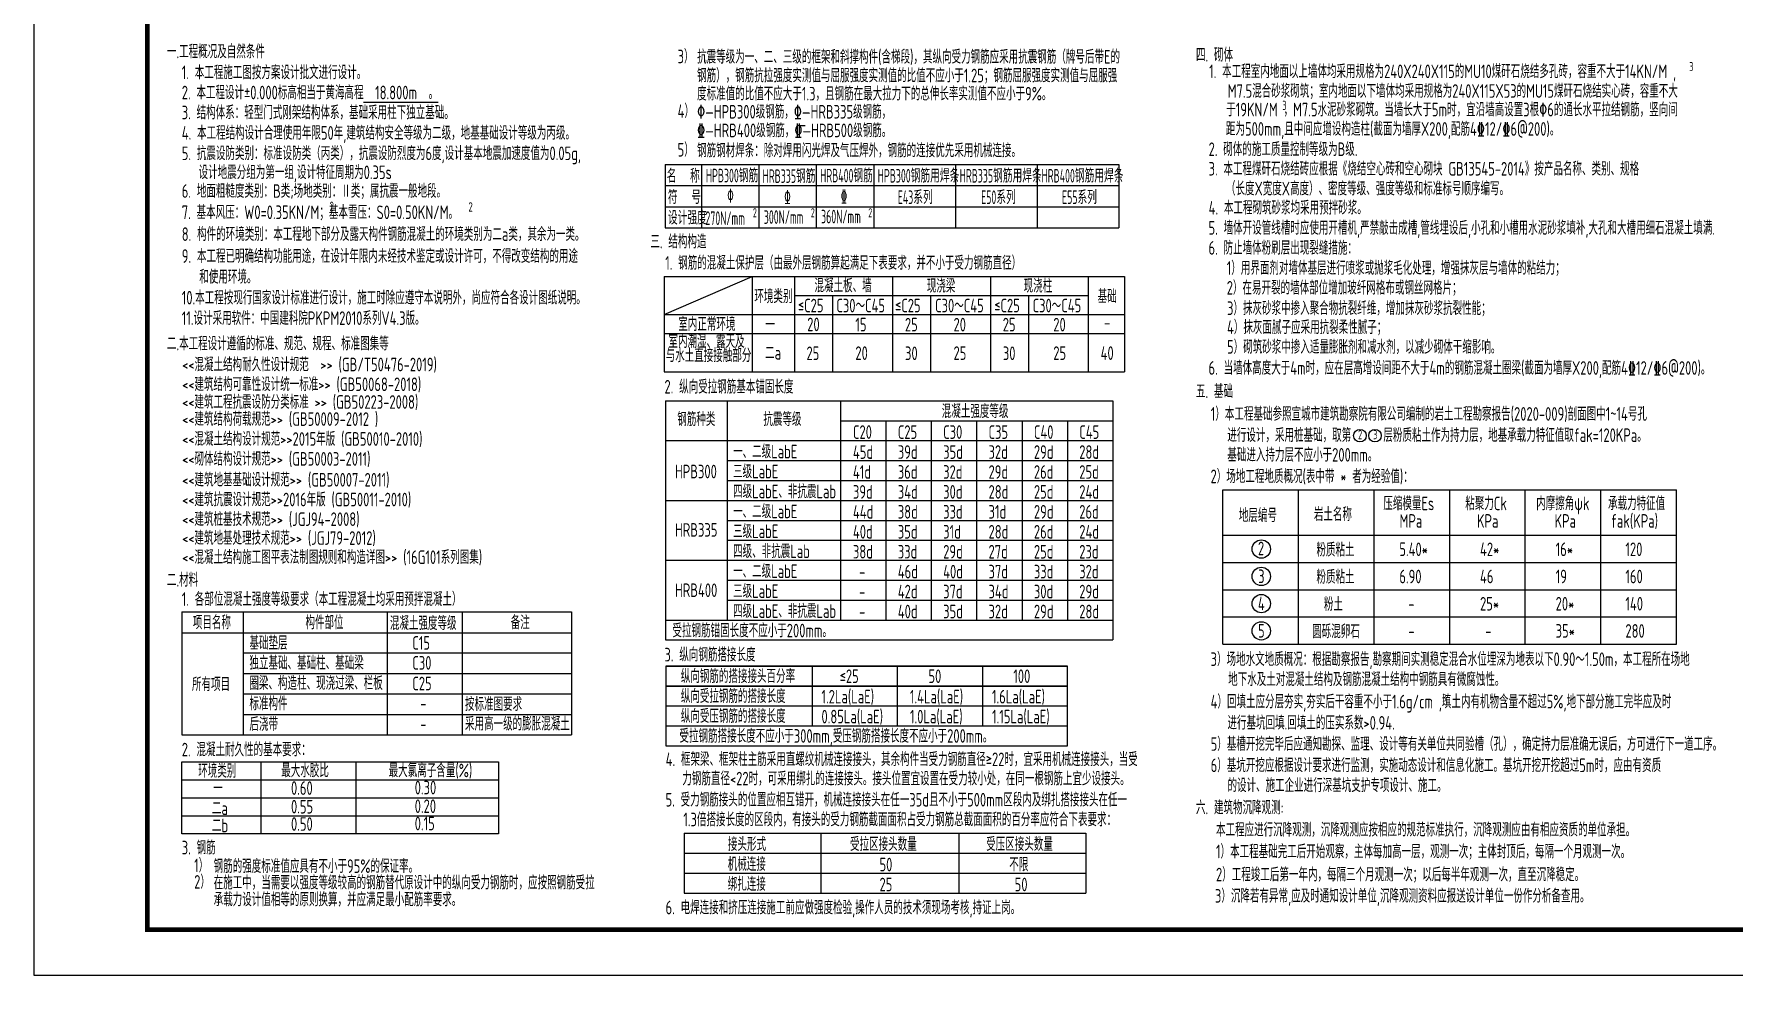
# Model space of a CAD drawing. Extents: x 9752569 to 9923256, y 1590558 to 2510207.
# Drawn here: x 9811806 to 9867987, y 2411507 to 2442609 of the extents above; entities that cross this region are included whole.
import ezdxf
from ezdxf.enums import TextEntityAlignment as Align

# ---------------------------------------------------------------- set-up
doc = ezdxf.new("R2010")
doc.units = 0
doc.header["$LTSCALE"] = 1000
doc.header["$MEASUREMENT"] = 0
doc.layers.add('JZSM', color=3, linetype='CONTINUOUS')
doc.layers.add('PUB_TITLE', color=4, linetype='CONTINUOUS')
doc.styles.add('TSSD_REIN', font='atssdeng.shx', dxfattribs={"width": 0.7, "bigfont": 'atssdchn.shx'})

msp = doc.modelspace()

# ---------------------------------------------------------------- linework, layer by layer
at = {"layer": 'JZSM'}
for p, q in [((9837119.1, 2439581), (9837301.2, 2439581)), ((9832673.4, 2438299.8), (9847673.4, 2438299.8)), ((9832673.4, 2438299.8), (9832673.4, 2436199.8)), ((9833873.4, 2438299.8), (9833873.4, 2436199.8)), ((9835773.4, 2438299.8), (9835773.4, 2436199.8)), ((9837673.4, 2438299.8), (9837673.4, 2436199.8)), ((9839573.4, 2438299.8), (9839573.4, 2436199.8)), ((9842273.4, 2438299.8), (9842273.4, 2436199.8)), ((9844973.4, 2438299.8), (9844973.4, 2436199.8)), ((9847673.4, 2438299.8), (9847673.4, 2436199.8)), ((9832673.4, 2437599.8), (9847673.4, 2437599.8)), ((9832673.4, 2436899.8), (9847673.4, 2436899.8)), ((9832673.4, 2436199.8), (9847673.4, 2436199.8)), ((9832649, 2434594.3), (9832649, 2431444.3)), ((9832649, 2434594.3), (9847868.9, 2434594.3)), ((9832649, 2433334.3), (9835548.9, 2434594.3)), ((9835548.9, 2434594.3), (9835548.9, 2431444.3)), ((9836948.9, 2434594.3), (9836948.9, 2431444.3)), ((9840188.9, 2434594.3), (9840188.9, 2431444.3)), ((9843428.9, 2434594.3), (9843428.9, 2431444.3)), ((9846668.9, 2434594.3), (9846668.9, 2431444.3)), ((9847868.9, 2434594.3), (9847868.9, 2431444.3)), ((9836948.9, 2433964.3), (9846668.9, 2433964.3)), ((9838208.9, 2433964.3), (9838208.9, 2431444.3)), ((9841448.9, 2433964.3), (9841448.9, 2431444.3)), ((9844688.9, 2433964.3), (9844688.9, 2431444.3)), ((9832649, 2433334.3), (9847868.9, 2433334.3)), ((9832649, 2432704.3), (9847868.9, 2432704.3)), ((9832649, 2431444.3), (9847868.9, 2431444.3)), ((9832691.8, 2430486.7), (9832691.8, 2422579.6)), ((9832691.8, 2430486.7), (9847476.3, 2430486.7)), ((9834732.2, 2430486.7), (9834732.2, 2423238.5)), ((9838476.3, 2430486.7), (9838476.3, 2423238.5)), ((9847476.3, 2430486.7), (9847476.3, 2422579.6)), ((9838476.3, 2429827.8), (9847476.3, 2429827.8)), ((9839976.3, 2429827.8), (9839976.3, 2423238.5)), ((9841476.3, 2429827.8), (9841476.3, 2423238.5)), ((9842976.3, 2429827.8), (9842976.3, 2423238.5)), ((9844476.3, 2429827.8), (9844476.3, 2423238.5)), ((9845976.3, 2429827.8), (9845976.3, 2423238.5)), ((9845976.3, 2429827.8), (9845976.3, 2423238.5)), ((9832691.8, 2429168.9), (9847476.3, 2429168.9)), ((9832691.8, 2429168.9), (9847476.3, 2429168.9)), ((9834732.2, 2428510), (9847476.3, 2428510)), ((9834732.2, 2427851), (9847476.3, 2427851)), ((9832691.8, 2427192.1), (9847476.3, 2427192.1)), ((9851119.1, 2422442.8), (9851119.1, 2427541.4)), ((9851119.1, 2427541.4), (9866119.1, 2427541.4)), ((9853619.1, 2422442.8), (9853619.1, 2427541.4)), ((9856119.1, 2422442.8), (9856119.1, 2427541.4)), ((9858619.1, 2422442.8), (9858619.1, 2427541.4)), ((9861119.1, 2422442.8), (9861119.1, 2427541.4)), ((9863619.1, 2422442.8), (9863619.1, 2427541.4)), ((9866119.1, 2422442.8), (9866119.1, 2427541.4)), ((9834732.2, 2426533.2), (9847476.3, 2426533.2)), ((9851119.1, 2426041.2), (9866119.1, 2426041.2)), ((9834732.2, 2425874.2), (9847476.3, 2425874.2)), ((9832691.8, 2425215.3), (9847476.3, 2425215.3)), ((9851119.1, 2425141.6), (9866119.1, 2425141.6)), ((9834732.2, 2424556.4), (9847476.3, 2424556.4)), ((9851119.1, 2424242), (9866119.1, 2424242)), ((9834732.2, 2423897.5), (9847476.3, 2423897.5)), ((9816693.4, 2423512.6), (9829579.5, 2423512.6)), ((9816693.4, 2423512.6), (9816693.4, 2419440.8)), ((9818721.8, 2423512.6), (9818721.8, 2419440.8)), ((9823479.5, 2423512.6), (9823479.5, 2419440.8)), ((9825959.4, 2423512.6), (9825959.4, 2419440.8)), ((9829579.5, 2423512.6), (9829579.5, 2419440.8)), ((9832691.8, 2423238.5), (9847476.3, 2423238.5)), ((9832691.8, 2423238.5), (9847476.3, 2423238.5)), ((9851119.1, 2423342.4), (9866119.1, 2423342.4)), ((9816693.4, 2422812.8), (9829579.5, 2422812.8)), ((9832691.8, 2422579.6), (9847476.3, 2422579.6)), ((9818721.8, 2422153.9), (9829579.5, 2422153.9)), ((9851119.1, 2422442.8), (9866119.1, 2422442.8)), ((9818721.8, 2421475.6), (9829579.5, 2421475.6)), ((9832693.6, 2421716.6), (9832693.6, 2419081)), ((9845978.2, 2421716.6), (9832693.6, 2421716.6)), ((9845978.2, 2419081), (9845978.2, 2421716.6)), ((9818721.8, 2420797.3), (9829579.5, 2420797.3)), ((9818721.8, 2420119.1), (9829579.5, 2420119.1)), ((9832693.6, 2419739.8), (9845978.2, 2419739.8)), ((9816693.4, 2419440.8), (9829579.5, 2419440.8)), ((9833303.8, 2416192.4), (9846588.3, 2416192.4)), ((9833303.8, 2416192.4), (9833303.8, 2414215.6)), ((9837828.6, 2416192.4), (9837828.6, 2414215.6)), ((9842386.5, 2416192.4), (9842386.5, 2414215.6)), ((9846588.3, 2416192.4), (9846588.3, 2414215.6)), ((9833303.8, 2415533.5), (9846588.3, 2415533.5)), ((9833303.8, 2414874.5), (9846588.3, 2414874.5)), ((9833303.8, 2414874.5), (9846588.3, 2414874.5)), ((9833303.8, 2414215.6), (9846588.3, 2414215.6))]:
    msp.add_line(p, q, dxfattribs=at)
for points in [[(9832693.6, 2421716.6), (9845978.2, 2421716.6)], [(9837540.7, 2421716.6), (9837540.7, 2419739.8)], [(9840353.2, 2421716.6), (9840353.2, 2419739.8)], [(9843165.7, 2421716.6), (9843165.7, 2419739.8)], [(9832693.6, 2420398.8), (9845978.2, 2420398.8)], [(9832693.6, 2419081), (9845978.2, 2419081)], [(9819306.8, 2418551.3), (9819306.8, 2416170.4)], [(9822444.4, 2418551.3), (9822444.4, 2416170.4)], [(9816692.2, 2417956.1), (9827166.2, 2417956.1)], [(9816692.2, 2417360.8), (9827166.2, 2417360.8)], [(9816692.2, 2416765.6), (9827166.2, 2416765.6)]]:
    msp.add_lwpolyline(points, dxfattribs=at)
for points in [[(9832693.6, 2421057.7), (9845978.2, 2421057.7)], [(9816692.2, 2418551.3), (9827166.2, 2418551.3), (9827166.2, 2416170.4), (9816692.2, 2416170.4)]]:
    msp.add_lwpolyline(points, close=True, dxfattribs=at)
at = {"layer": 'JZSM', "color": 1}
for centre in [(9855650.2, 2429334.2), (9856147.8, 2429334.2)]:
    msp.add_circle(centre, 208, dxfattribs=at)
at = {"layer": 'JZSM'}
for centre in [(9852388.9, 2425587), (9852388.9, 2424680.7), (9852388.9, 2423781.1), (9852388.9, 2422881.5)]:
    msp.add_circle(centre, 303.5, dxfattribs=at)
at = {"layer": 'PUB_TITLE'}
msp.add_lwpolyline([(9811805.5, 2411507.3), (9900905.5, 2411507.3), (9900905.5, 2474507.3), (9811805.5, 2474507.3)], close=True, dxfattribs=at)
at = {"layer": 'PUB_TITLE', "const_width": 150}
msp.add_lwpolyline([(9815555.5, 2413007.3), (9899405.5, 2413007.3), (9899405.5, 2473007.3), (9815555.5, 2473007.3)], close=True, dxfattribs=at)

# ---------------------------------------------------------------- texts
at = {"layer": 'JZSM', "style": 'TSSD_REIN'}
for s, height, width, p in [('一.工程概况及自然条件', 450, 0.7, (9816201.5, 2441804.5)), ('3）', 450, 0.7, (9833088.5, 2441641.8)), ('抗震等级为一、二、三级的框架和斜撑构件(含梯段)，其纵向受力钢筋应采用抗震钢筋（牌号后带E的', 450, 0.7, (9833732.3, 2441628.5)), ('四. 砌体  ', 450, 0.7, (9850228, 2441695.6)), ('1. 本工程室内地面以上墙体均采用规格为240X240X115的MU10煤矸石烧结多孔砖，容重不大于14KN/M ,', 450, 0.7, (9850664.2, 2441148.7)), ('3', 300, 0.7, (9866538, 2441381.3)), ('1. 本工程施工图按方案设计批文进行设计。', 450, 0.7, (9816692.2, 2441113.6)), ('钢筋），钢筋抗拉强度实测值与屈服强度实测值的比值不应小于1.25；钢筋屈服强度实测值与屈服强', 450, 0.7, (9833732.3, 2441011.5)), ('度标准值的比值不应大于1.3，且钢筋在最大拉力下的总伸长率实测值不应小于9%%%。', 450, 0.7, (9833732.3, 2440410.5)), ('M7.5混合砂浆砌筑；室内地面以下墙体均采用规格为240X115X53的MU15煤矸石烧结实心砖，容重不大', 450, 0.7, (9851276.6, 2440499.3)), ('4）', 450, 0.7, (9833088.5, 2439837.9)), ('%%130—HPB300级钢筋，%%131—HRB335级钢筋，', 450, 0.7, (9833732.3, 2439814)), ('于19KN/M ，M7.5水泥砂浆砌筑。当墙长大于5m时，宜沿墙高设置3根%%1306的通长水平拉结钢筋，竖向间', 450, 0.7, (9851229.5, 2439884.9)), ('3', 300, 0.7, (9853084.5, 2440100)), ('4. 本工程结构设计合理使用年限50年,建筑结构安全等级为二级，地基基础设计等级为丙级。', 450, 0.7, (9816692.2, 2439114.8)), ('%%132—HRB400级钢筋，%%132—HRB500级钢筋。', 450, 0.7, (9833732.3, 2439196.9)), ('距为500mm,且中间应增设构造柱(截面为墙厚X200,配筋4%%13212/%%1326@200)。', 450, 0.7, (9851219.8, 2439246.3)), ('5）', 450, 0.7, (9833088.5, 2438558.2)), ('钢筋钢材焊条：除对焊用闪光焊及气压焊外，钢筋的连接优先采用机械连接。', 450, 0.7, (9833732.3, 2438534.3)), ('2. 砌体的施工质量控制等级为B级.', 450, 0.7, (9850646.8, 2438574.6)), ('3. 本工程煤矸石烧结砖应根据《烧结空心砖和空心砌块 GB13545-2014》按产品名称、类别、规格', 450, 0.7, (9850646.8, 2437929.7)), ('名   称', 450, 0.55, (9832728.1, 2437693.1)), ('HPB300钢筋', 450, 0.55, (9834022, 2437704.9)), ('HRB335钢筋', 450, 0.55, (9835900.1, 2437687.3)), ('HRB400钢筋', 450, 0.55, (9837800.4, 2437703.8)), ('HPB300钢筋用焊条', 450, 0.55, (9839705.5, 2437698.6)), ('HRB335钢筋用焊条', 450, 0.55, (9842415.4, 2437698.6)), ('HRB400钢筋用焊条', 450, 0.55, (9845122.5, 2437698.6)), ('（长度X宽度X高度）、密度等级、强度等级和标准标号顺序编写。', 450, 0.7, (9851219.8, 2437274)), ('6. 地面粗糙度类别：B类;场地类别：Ⅱ类；属抗震一般地段。', 450, 0.7, (9816692.2, 2437193.6)), ('符   号', 450, 0.55, (9832766.9, 2436992.5)), ('%%130', 450, 0.55, (9834730.8, 2437040.5)), ('%%131', 450, 0.55, (9836614.7, 2437002.2)), ('%%132', 450, 0.55, (9838486.2, 2437018.7)), ('E43系列', 450, 0.55, (9840367.1, 2436987.6)), ('E50系列', 450, 0.55, (9843123.2, 2436987.6)), ('E55系列', 450, 0.55, (9845798.3, 2436987.6)), ('7. 基本风压：W0=0.35KN/M；基本雪压：S0=0.50KN/M。', 450, 0.7, (9816692.2, 2436491)), ('2', 315, 0.7, (9821577.8, 2436751.5)), ('2', 315, 0.7, (9826169.9, 2436734.8)), ('设计强度', 450, 0.55, (9832766.9, 2436311.6)), ('270N/mm', 450, 0.55, (9834008.7, 2436295.9)), ('2', 300, 0.55, (9835578, 2436550.7)), ('300N/mm', 450, 0.55, (9835940.3, 2436332.6)), ('2', 300, 0.55, (9837492.9, 2436550.7)), ('360N/mm', 450, 0.55, (9837833.3, 2436349.1)), ('2', 300, 0.55, (9839394, 2436550.7)), ('4. 本工程砌筑砂浆均采用预拌砂浆。', 450, 0.7, (9850646.8, 2436641.2)), ('8. 构件的环境类别：本工程地下部分及露天构件钢筋混凝土的环境类别为二a类，其余为一类。', 450, 0.7, (9816692.2, 2435768.4)), ('5. 墙体开设管线槽时应使用开槽机,严禁敲击成槽,管线埋设后,小孔和小槽用水泥砂浆填补,大孔和大槽用细石混凝土填满.', 450, 0.7, (9850643.8, 2435974.5)), ('9. 本工程已明确结构功能用途，在设计年限内未经技术鉴定或设计许可，不得改变结构的用途', 450, 0.7, (9816692.2, 2435043.6)), ('三. 结构构造', 450, 0.7, (9832187.2, 2435523.1)), ('6. 防止墙体粉刷层出现裂缝措施：', 450, 0.7, (9850643.8, 2435313.9)), ('1. 钢筋的混凝土保护层（由最外层钢筋算起满足下表要求，并不小于受力钢筋直径）', 450, 0.7, (9832677.9, 2434818.5)), ('1）用界面剂对墙体基层进行喷浆或抛浆毛化处理，增强抹灰层与墙体的粘结力；', 450, 0.7, (9851246.5, 2434649.6)), ('和使用环境。', 450, 0.7, (9817272.9, 2434358)), ('混凝土板、墙', 450, 0.7, (9837614.1, 2434069.1)), ('现浇梁', 450, 0.7, (9841328.1, 2434057.9)), ('现浇柱', 450, 0.7, (9844531.8, 2434057.9)), ('2）在易开裂的墙体部位增加玻纤网格布或钢丝网格片；', 450, 0.7, (9851246.5, 2433996.3)), ('10.本工程按现行国家设计标准进行设计，施工时除应遵守本说明外，尚应符合各设计图纸说明。', 450, 0.7, (9816692.2, 2433667.7)), ('环境类别 ', 450, 0.7, (9835626.5, 2433712.8)), ('≤C25', 450, 0.7, (9837067.5, 2433407.9)), ('C30～C45', 450, 0.7, (9838337.7, 2433407.9)), ('≤C25', 450, 0.7, (9840278.7, 2433407.9)), ('C30～C45', 450, 0.7, (9841602.2, 2433407.9)), ('≤C25', 450, 0.7, (9843559.8, 2433407.9)), ('C30～C45', 450, 0.7, (9844825.8, 2433407.9)), ('基础', 450, 0.7, (9846977.5, 2433712.8)), ('3）抹灰砂浆中掺入聚合物抗裂纤维，增加抹灰砂浆抗裂性能；', 450, 0.7, (9851256.7, 2433320)), ('11.设计采用软件：中国建科院PKPM2010系列V4.3版。', 450, 0.7, (9816692.2, 2432991.5)), ('室内正常环境', 450, 0.7, (9833110.6, 2432793.2)), ('20', 450, 0.7, (9837374.5, 2432783.9)), ('15', 450, 0.7, (9838966.7, 2432777.9)), ('25', 450, 0.7, (9840604.9, 2432777.9)), ('20', 450, 0.7, (9842211.8, 2432777.9)), ('25', 450, 0.7, (9843839.3, 2432777.9)), ('20', 450, 0.7, (9845511.2, 2432777.9)), ('室内潮湿、露天及', 450, 0.7, (9832784.2, 2432230.5)), ('一', 450, 0.7, (9835989.8, 2432783.9)), ('-', 450, 0.7, (9847189.1, 2432850.9)), ('4）抹灰面腻子应采用抗裂柔性腻子；', 450, 0.7, (9851256.7, 2432691)), ('二.本工程设计遵循的标准、规范、规程、标准图集等', 450, 0.7, (9816201.5, 2432152)), ('与水土直接接触部分', 450, 0.7, (9832693, 2431762)), ('二a', 450, 0.7, (9835981.9, 2431848.6)), ('25', 450, 0.7, (9837348.6, 2431830.4)), ('20', 450, 0.7, (9838966.7, 2431836.4)), ('30', 450, 0.7, (9840609, 2431830.4)), ('25', 450, 0.7, (9842211.8, 2431836.4)), ('30', 450, 0.7, (9843843.4, 2431830.4)), ('25', 450, 0.7, (9845511.2, 2431836.4)), ('40', 450, 0.7, (9847076.5, 2431836.4)), ('5）砌筑砂浆中掺入适量膨胀剂和减水剂，以减少砌体干缩影响。', 450, 0.7, (9851256.7, 2432040.5)), ('<<混凝土结构耐久性设计规范  >> (GB/T50476-2019)', 450, 0.7, (9816703, 2431459.7)), ('6. 当墙体高度大于4m时，应在层高增设间距不大于4m的钢筋混凝土圈梁(截面为墙厚X200,配筋4%%13212/%%1326@200)。', 450, 0.7, (9850643.8, 2431346)), ('<<建筑结构可靠性设计统一标准>> (GB50068-2018)', 450, 0.7, (9816703, 2430805.8)), ('2. 纵向受拉钢筋基本锚固长度', 450, 0.7, (9832653.6, 2430723.5)), ('五. 基础  ', 450, 0.7, (9850228, 2430576)), ('<<建筑工程抗震设防分类标准 >> (GB50223-2008)', 450, 0.7, (9816703, 2430220.6)), ('混凝土强度等级', 450, 0.7, (9841822.2, 2429914.2)), ('<<建筑结构荷载规范>> (GB50009-2012 )', 450, 0.7, (9816703, 2429657.3)), ('钢筋种类', 450, 0.7, (9833078.5, 2429652)), ('抗震等级', 450, 0.7, (9835923.9, 2429652)), ('<<混凝土结构设计规范>>2015年版 (GB50010-2010)', 450, 0.7, (9816703, 2428999.4)), ('C20', 450, 0.7, (9838886.4, 2429226.1)), ('C25', 450, 0.7, (9840369.6, 2429226.1)), ('C30', 450, 0.7, (9841869.5, 2429226.1)), ('C35', 450, 0.7, (9843369.5, 2429226.1)), ('C40', 450, 0.7, (9844869.6, 2429226.1)), ('C45', 450, 0.7, (9846369.6, 2429226.1)), ('<<砌体结构设计规范>> (GB50003-2011)', 450, 0.7, (9816703, 2428340)), ('一、二级LabE', 450, 0.7, (9834923.2, 2428581.7)), ('45d', 450, 0.7, (9838886.4, 2428567.2)), ('39d', 450, 0.7, (9840369.6, 2428567.2)), ('35d', 450, 0.7, (9841869.5, 2428567.2)), ('32d', 450, 0.7, (9843369.5, 2428567.2)), ('29d', 450, 0.7, (9844869.6, 2428567.2)), ('28d', 450, 0.7, (9846369.6, 2428567.2)), ('HPB300', 450, 0.7, (9832998.7, 2427922.7)), ('三级LabE', 450, 0.7, (9834923.2, 2427922.8)), ('41d', 450, 0.7, (9838886.4, 2427908.2)), ('36d', 450, 0.7, (9840369.6, 2427908.2)), ('32d', 450, 0.7, (9841869.5, 2427908.2)), ('29d', 450, 0.7, (9843369.5, 2427908.2)), ('26d', 450, 0.7, (9844869.6, 2427908.2)), ('25d', 450, 0.7, (9846369.6, 2427908.2)), ('2）场地工程地质概况(表中带 * 者为经验值)：', 450, 0.7, (9850711.3, 2427762.2)), ('<<建筑地基基础设计规范>> (GB50007-2011)', 450, 0.7, (9816703, 2427650.1)), ('四级LabE、非抗震Lab', 450, 0.7, (9834923.2, 2427263.9)), ('39d', 450, 0.7, (9838886.4, 2427249.3)), ('34d', 450, 0.7, (9840369.6, 2427249.3)), ('30d', 450, 0.7, (9841869.5, 2427249.3)), ('28d', 450, 0.7, (9843369.5, 2427249.3)), ('25d', 450, 0.7, (9844869.6, 2427249.3)), ('24d', 450, 0.7, (9846369.6, 2427249.3)), ('<<建筑抗震设计规范>>2016年版 (GB50011-2010)', 450, 0.7, (9816703, 2426997.6)), ('一、二级LabE', 450, 0.7, (9834923.2, 2426605)), ('44d', 450, 0.7, (9838886.4, 2426590.4)), ('38d', 450, 0.7, (9840369.6, 2426590.4)), ('33d', 450, 0.7, (9841869.5, 2426590.4)), ('31d', 450, 0.7, (9843369.5, 2426590.4)), ('29d', 450, 0.7, (9844869.6, 2426590.4)), ('26d', 450, 0.7, (9846369.6, 2426590.4)), ('压缩模量Es', 450, 0.7, (9856425.9, 2426868.5)), ('粘聚力Ck', 450, 0.7, (9859133.7, 2426868.5)), ('内摩擦角ψk ', 450, 0.7, (9861479.3, 2426868.5)), ('承载力特征值', 450, 0.7, (9863852.9, 2426868.5)), ('<<建筑桩基技术规范>> (JGJ94-2008)', 450, 0.7, (9816703, 2426348.1)), ('地层编号', 450, 0.7, (9851646.1, 2426474.6)), ('岩土名称', 450, 0.7, (9854126.6, 2426509.5)), ('MPa ', 450, 0.7, (9856960.6, 2426288.5)), ('KPa ', 450, 0.7, (9859521.2, 2426288.5)), ('KPa ', 450, 0.7, (9862086.7, 2426288.5)), ('fak(KPa)', 450, 0.7, (9863954.5, 2426288.5)), ('<<建筑地基处理技术规范>> (JGJ79-2012)', 450, 0.7, (9816703, 2425724.3)), ('HRB335', 450, 0.7, (9832998.7, 2425992.6)), ('三级LabE', 450, 0.7, (9834923.2, 2425946)), ('40d', 450, 0.7, (9838886.4, 2425931.4)), ('35d', 450, 0.7, (9840369.6, 2425931.4)), ('31d', 450, 0.7, (9841869.5, 2425931.4)), ('28d', 450, 0.7, (9843369.5, 2425931.4)), ('26d', 450, 0.7, (9844869.6, 2425931.4)), ('24d', 450, 0.7, (9846369.6, 2425931.4)), ('<<混凝土结构施工图平表法制图规则和构造详图>> (16G101系列图集)', 450, 0.7, (9816703, 2425091.8)), ('四级、非抗震Lab', 450, 0.7, (9834923.2, 2425287.1)), ('38d', 450, 0.7, (9838886.4, 2425272.5)), ('33d', 450, 0.7, (9840369.6, 2425272.5)), ('29d', 450, 0.7, (9841869.5, 2425272.5)), ('27d', 450, 0.7, (9843369.5, 2425272.5)), ('25d', 450, 0.7, (9844869.6, 2425272.5)), ('23d', 450, 0.7, (9846369.6, 2425272.5)), ('5.40*', 450, 0.7, (9856953.6, 2425352.5)), ('42*', 450, 0.7, (9859622.4, 2425352.5)), ('16*', 450, 0.7, (9862122.4, 2425352.5)), ('120', 450, 0.7, (9864429.3, 2425352.5)), ('二.材料', 450, 0.7, (9816201.5, 2424342)), ('一、二级LabE', 450, 0.7, (9834923.2, 2424628.2)), ('-', 450, 0.7, (9839088.9, 2424613.6)), ('46d', 450, 0.7, (9840369.6, 2424613.6)), ('40d', 450, 0.7, (9841869.5, 2424613.6)), ('37d', 450, 0.7, (9843369.5, 2424613.6)), ('33d', 450, 0.7, (9844869.6, 2424613.6)), ('32d', 450, 0.7, (9846369.6, 2424613.6)), ('6.90', 450, 0.7, (9856953.6, 2424452.9)), ('46', 450, 0.7, (9859622.4, 2424452.9)), ('19', 450, 0.7, (9862122.4, 2424452.9)), ('160', 450, 0.7, (9864429.3, 2424452.9)), ('HRB400', 450, 0.7, (9832998.7, 2423999.7)), ('三级LabE', 450, 0.7, (9834923.2, 2423969.2)), ('42d', 450, 0.7, (9840369.6, 2423954.7)), ('37d', 450, 0.7, (9841869.5, 2423954.7)), ('34d', 450, 0.7, (9843369.5, 2423954.7)), ('30d', 450, 0.7, (9844869.6, 2423954.7)), ('29d', 450, 0.7, (9846369.6, 2423954.7)), ('1. 各部位混凝土强度等级要求（本工程混凝土均采用预拌混凝土）', 450, 0.7, (9816692.2, 2423705.9)), ('四级LabE、非抗震Lab', 450, 0.7, (9834923.2, 2423310.3)), ('-', 450, 0.7, (9839088.9, 2423954.7)), ('40d', 450, 0.7, (9840369.6, 2423295.7)), ('35d', 450, 0.7, (9841869.5, 2423295.7)), ('32d', 450, 0.7, (9843369.5, 2423295.7)), ('29d', 450, 0.7, (9844869.6, 2423295.7)), ('28d', 450, 0.7, (9846369.6, 2423295.7)), ('-', 450, 0.7, (9857251.7, 2423553.3)), ('25*', 450, 0.7, (9859622.4, 2423553.3)), ('20*', 450, 0.7, (9862122.4, 2423553.3)), ('140', 450, 0.7, (9864429.3, 2423553.3)), ('项目名称', 450, 0.7, (9817058.7, 2422934.3)), ('构件部位', 450, 0.7, (9820782.2, 2422934.3)), ('混凝土强度等级', 450, 0.7, (9823572.8, 2422910.1)), ('备注', 450, 0.7, (9827570.7, 2422934.3)), ('受拉钢筋锚固长度不应小于200mm。', 450, 0.7, (9832917.9, 2422666)), ('-', 450, 0.7, (9839088.9, 2423295.7)), ('-', 450, 0.7, (9839088.9, 2423295.7)), ('基础垫层', 450, 0.7, (9818929.7, 2422257.4)), ('C15', 450, 0.7, (9824315.5, 2422257.4)), ('-', 450, 0.7, (9857251.7, 2422653.7)), ('-', 450, 0.7, (9859796.1, 2422653.7)), ('35*', 450, 0.7, (9862122.4, 2422653.7)), ('280', 450, 0.7, (9864429.3, 2422653.7)), ('独立基础、基础柱、基础梁', 450, 0.7, (9818929.7, 2421598.5)), ('C30', 450, 0.7, (9824315.5, 2421598.5)), ('3. 纵向钢筋搭接长度', 450, 0.7, (9832653.6, 2421869.4)), ('圈梁、构造柱、现浇过梁、栏板', 450, 0.7, (9818929.7, 2420928.8)), ('纵向钢筋的搭接接头百分率', 450, 0.7, (9833193.3, 2421157.1)), ('≤25', 450, 0.7, (9838448.6, 2421157.1)), ('50', 450, 0.7, (9841383.1, 2421157.1)), ('100', 450, 0.7, (9844188.2, 2421157.1)), ('所有项目', 450, 0.7, (9817030.9, 2420889.1)), ('C25', 450, 0.7, (9824315.5, 2420915.8)), ('纵向受拉钢筋的搭接长度', 450, 0.7, (9833193.3, 2420498.2)), ('1.2La(LaE)', 450, 0.7, (9837845.3, 2420481)), ('1.4La(LaE)', 450, 0.7, (9840768.7, 2420481)), ('1.6La(LaE)', 450, 0.7, (9843483.2, 2420481)), ('标准构件', 450, 0.7, (9818929.7, 2420255.9)), ('-', 450, 0.7, (9824579.2, 2420262.8)), ('按标准图要求', 450, 0.7, (9826058, 2420236.7)), ('纵向受压钢筋的搭接长度', 450, 0.7, (9833193.3, 2419839.2)), ('0.85La(LaE)', 450, 0.7, (9837845.3, 2419822)), ('1.0La(LaE)', 450, 0.7, (9840771.2, 2419822)), ('1.15La(LaE)', 450, 0.7, (9843485.7, 2419822)), ('4）回填土应分层夯实,夯实后干容重不小于1.6g/cm ,填土内有机物含量不超过5%%%,地下部分施工完毕应及时', 450, 0.7, (9850713.5, 2420318.4)), ('3', 250, 0.7, (9858374.7, 2420546.8)), ('后浇带', 450, 0.7, (9818929.7, 2419573.1)), ('-', 450, 0.7, (9824579.2, 2419584.5)), ('采用高一级的膨胀混凝土', 450, 0.7, (9826058, 2419585.6)), ('进行基坑回填.回填土的压实系数>0.94.', 450, 0.7, (9851269.2, 2419617.2)), ('2. 混凝土耐久性的基本要求：', 450, 0.7, (9816692.2, 2418733.5)), ('受拉钢筋搭接长度不应小于300mm,受压钢筋搭接长度不应小于200mm。', 450, 0.7, (9833150, 2419183.3)), ('5）基槽开挖完毕后应通知勘探、监理、设计等有关单位共同验槽（孔），确定持力层准确无误后，方可进行下一道工序。', 450, 0.7, (9850714.4, 2418916.6)), ('4. 框架梁、框架柱主筋采用直螺纹机械连接接头，其余构件当受力钢筋直径≥22时，宜采用机械连接接头，当受', 450, 0.7, (9832693.6, 2418411.7)), ('6）基坑开挖应根据设计要求进行监测，实施动态设计和信息化施工。基坑开挖开挖超过5m时，应由有资质', 450, 0.7, (9850714.4, 2418213.2)), ('环境类别', 450, 0.7, (9817236.2, 2418028.2)), ('最大水胶比', 450, 0.7, (9819982.6, 2418042)), ('最大氯离子含量(%%%)', 450, 0.7, (9823533.7, 2418042.5)), ('力钢筋直径<22时，可采用绑扎的连接接头。接头位置宜设置在受力较小处，在同一根钢筋上宜少设接头。', 450, 0.7, (9833245.1, 2417773.7)), ('的设计、施工企业进行深基坑支护专项设计、施工。', 450, 0.7, (9851270, 2417551.1)), ('一  ', 450, 0.7, (9817730, 2417460.6)), ('0.60', 450, 0.7, (9820304.3, 2417460.6)), ('0.30', 450, 0.7, (9824395, 2417476.9)), ('5. 受力钢筋接头的位置应相互错开，机械连接接头在任一35d且不小于500mm区段内及绑扎搭接接头在任一', 450, 0.7, (9832690.2, 2417075.5)), ('二a', 450, 0.7, (9817689.7, 2416795.3)), ('0.55', 450, 0.7, (9820304.3, 2416844.9)), ('0.20', 450, 0.7, (9824395, 2416861.2)), ('六. 建筑物沉降观测:', 450, 0.7, (9850228, 2416816.9)), ('二b', 450, 0.7, (9817689.7, 2416223.6)), ('0.50', 450, 0.7, (9820304.3, 2416273.2)), ('0.15', 450, 0.7, (9824395, 2416289.5)), ('1.3倍搭接长度的区段内，有接头的受力钢筋截面面积占受力钢筋总截面面积的百分率应符合下表要求：', 450, 0.7, (9833276.9, 2416421.4)), ('本工程应进行沉降观测，沉降观测应按相应的规范标准执行，沉降观测应由有相应资质的单位承担。', 450, 0.7, (9850891.4, 2416083.6)), ('3. 钢筋', 450, 0.7, (9816692.2, 2415493.6)), ('接头形式', 450, 0.7, (9834751.8, 2415607)), ('受拉区接头数量', 450, 0.7, (9838790, 2415607)), ('受压区接头数量', 450, 0.7, (9843291.9, 2415607)), ('1）本工程基础完工后开始观察，主体每加高一层，观测一次；主体封顶后，每隔一个月观测一次。', 450, 0.7, (9850891.4, 2415363.6)), ('1）', 450, 0.7, (9817102.8, 2414903.9)), ('钢筋的强度标准值应具有不小于95%%%的保证率。', 450, 0.7, (9817746.6, 2414880)), ('机械连接', 450, 0.7, (9834745.6, 2414948.1)), ('50', 450, 0.7, (9839764.7, 2414933.1)), ('不限', 450, 0.7, (9844054.5, 2414933.1)), ('2）', 450, 0.7, (9817102.8, 2414360)), ('在施工中，当需要以强度等级较高的钢筋替代原设计中的纵向受力钢筋时，应按照钢筋受拉', 450, 0.7, (9817746.6, 2414336.1)), ('绑扎连接', 450, 0.7, (9834745.6, 2414289.1)), ('25', 450, 0.7, (9839764.7, 2414274.1)), ('50', 450, 0.7, (9844234.3, 2414274.1)), ('2）工程竣工后第一年内，每隔三个月观测一次；以后每半年观测一次，直至沉降稳定。', 450, 0.7, (9850891.4, 2414602.7)), ('承载力设计值相等的原则换算，并应满足最小配筋率要求。', 450, 0.7, (9817746.6, 2413778.4)), ('3）沉降若有异常,应及时通知设计单位,沉降观测资料应报送设计单位一份作分析备查用。', 450, 0.7, (9850857, 2413897.6)), ('6. 电焊连接和挤压连接施工前应做强度检验,操作人员的技术须现场考核,持证上岗。', 450, 0.7, (9832690.2, 2413512.7))]:
    msp.add_text(s, height=height, dxfattribs=dict(at, width=width)).set_placement(p)
at = {"layer": 'JZSM', "color": 1, "style": 'TSSD_REIN', "width": 0.7}
for s, height, p in [('2. 本工程设计%%P0.000标高相当于黄海高程%%U  18.800m  。', 450, (9816692.2, 2440449.1)), ('3. 结构体系：轻型门式刚架结构体系，基础采用柱下独立基础。', 450, (9816692.2, 2439789.7)), ('5. 抗震设防类别：标准设防类（丙类），抗震设防烈度为6度,设计基本地震加速度值为0.05g,', 450, (9816692.2, 2438440)), ('设计地震分组为第一组,设计特征周期为0.35s', 450, (9817249.7, 2437811.4)), ('1）本工程基础参照宣城市建筑勘察院有限公司编制的岩土工程勘察报告(2020-009)剖面图中1~14号孔', 450, (9850718.7, 2429827.4)), ('进行设计，采用桩基础，取第', 450, (9851266.2, 2429124.7)), ('2', 300, (9855588.2, 2429215)), ('3', 300, (9856085.7, 2429215)), ('层粉质粘土作为持力层，地基承载力特征值取fak=120KPa。', 450, (9856425.5, 2429124.7)), ('基础进入持力层不应小于200mm。', 450, (9851266.2, 2428474.9)), ('粉质粘土', 450, (9854212.3, 2425337.3)), ('粉质粘土', 450, (9854212.3, 2424437.7)), ('粉土', 450, (9854459.5, 2423538.1)), ('圆砾混卵石', 450, (9854071.5, 2422638.5)), ('3）场地水文地质概况：根据勘察报告,勘察期间实测稳定混合水位埋深为地表以下0.90～1.50m，本工程所在场地', 450, (9850713.5, 2421720)), ('地下水及土对混凝土结构及钢筋混凝土结构中钢筋具有微腐蚀性。', 450, (9851293.1, 2421055))]:
    msp.add_text(s, height=height, dxfattribs=at).set_placement(p)
at = {"layer": 'JZSM', "style": 'TSSD_REIN', "width": 0.7}
for s, p in [('2', (9852381.4, 2425381.3)), ('3', (9852390.9, 2424458.9)), ('4', (9852390.9, 2423559.3)), ('5', (9852390.9, 2422659.7))]:
    msp.add_text(s, height=450, dxfattribs=at).set_placement(p, align=Align.CENTER)

doc.saveas('drawing.dxf')
